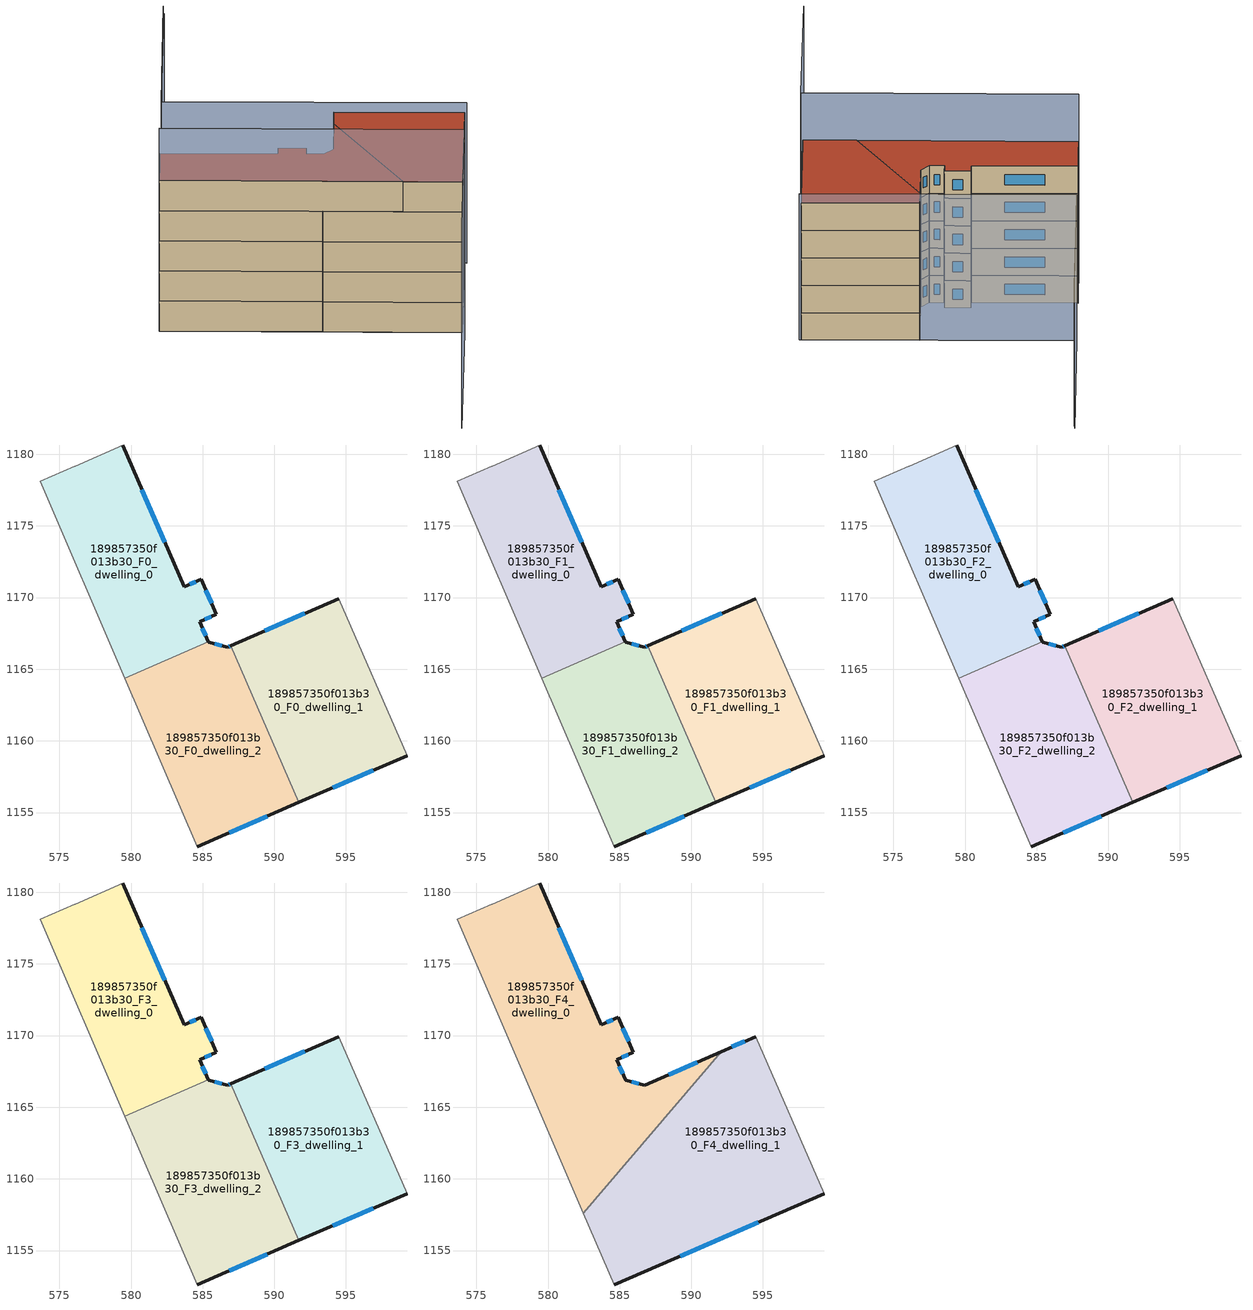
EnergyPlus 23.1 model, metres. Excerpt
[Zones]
189857350f013b30_F0_dwelling_0
 floor ground (EU_floor_Construction): 579.42,1180.62 583.71,1170.76 584.89,1171.27 585.96,1168.82 584.79,1168.31 585.41,1166.91 579.56,1164.37 573.65,1178.11 576.08,1179.16 576.12,1179.18 z0
 wall outside (EU_wall_Construction): 585.41,1166.91 584.79,1168.31 585.96,1168.82 584.89,1171.27 583.71,1170.76 579.42,1180.62 z0:3
 wall adiabatic (EU_wall_Construction): 579.42,1180.62 576.12,1179.18 576.08,1179.16 573.65,1178.11 579.56,1164.37 z0:3
 wall to 189857350f013b30_F0_dwelling_2 (EU_wall_Construction): 579.56,1164.37 585.41,1166.91 z0:3
 window (EU_Window_Construction): 582.37,1173.85 580.76,1177.53 / 584.52,1171.11 584.08,1170.92 / 585.62,1169.59 585.22,1170.51 / 585.16,1168.47 585.59,1168.66 / 585.21,1167.35 584.98,1167.87 z0.94:2.06
189857350f013b30_F0_dwelling_1
 floor ground (EU_floor_Construction): 594.48,1169.93 599.26,1158.97 591.72,1155.7 586.97,1166.65 z0
 wall outside (EU_wall_Construction): 591.72,1155.7 599.26,1158.97 / 594.48,1169.93 586.97,1166.65 z0:3
 wall adiabatic (EU_wall_Construction): 599.26,1158.97 594.48,1169.93 z0:3
 wall to 189857350f013b30_F0_dwelling_2 (EU_wall_Construction): 586.97,1166.65 591.72,1155.7 z0:3
 window (EU_Window_Construction): 594.08,1156.73 596.9,1157.95 / 592.13,1168.9 589.32,1167.68 z0.94:2.06
189857350f013b30_F0_dwelling_2
 floor ground (EU_floor_Construction): 586.97,1166.65 591.72,1155.7 584.63,1152.62 579.56,1164.37 585.41,1166.91 585.41,1166.89 586.74,1166.55 z0
 wall outside (EU_wall_Construction): 586.97,1166.65 586.74,1166.55 585.41,1166.89 585.41,1166.91 / 584.63,1152.62 591.72,1155.7 z0:3
 wall adiabatic (EU_wall_Construction): 579.56,1164.37 584.63,1152.62 z0:3
 window (EU_Window_Construction): 586.32,1166.66 585.83,1166.79 / 586.9,1166.62 586.81,1166.58 / 586.85,1153.59 589.5,1154.74 z0.94:2.06
189857350f013b30_F1_dwelling_0
 floor to 189857350f013b30_F0_dwelling_0 (EU_floor_Construction): 579.42,1180.62 583.71,1170.76 584.89,1171.27 585.96,1168.82 584.79,1168.31 585.41,1166.91 579.56,1164.37 573.65,1178.11 576.08,1179.16 576.12,1179.18 z3
 wall outside (EU_wall_Construction): 585.41,1166.91 584.79,1168.31 585.96,1168.82 584.89,1171.27 583.71,1170.76 579.42,1180.62 z3:6
 wall adiabatic (EU_wall_Construction): 579.42,1180.62 576.12,1179.18 576.08,1179.16 573.65,1178.11 579.56,1164.37 z3:6
 wall to 189857350f013b30_F1_dwelling_2 (EU_wall_Construction): 579.56,1164.37 585.41,1166.91 z3:6
 window (EU_Window_Construction): 582.37,1173.85 580.76,1177.53 / 584.52,1171.11 584.08,1170.92 / 585.62,1169.59 585.22,1170.51 / 585.16,1168.47 585.59,1168.66 / 585.21,1167.35 584.98,1167.87 z3.94:5.06
189857350f013b30_F1_dwelling_1
 floor to 189857350f013b30_F0_dwelling_1 (EU_floor_Construction): 594.48,1169.93 599.26,1158.97 591.72,1155.7 586.97,1166.65 z3
 wall outside (EU_wall_Construction): 591.72,1155.7 599.26,1158.97 / 594.48,1169.93 586.97,1166.65 z3:6
 wall adiabatic (EU_wall_Construction): 599.26,1158.97 594.48,1169.93 z3:6
 wall to 189857350f013b30_F1_dwelling_2 (EU_wall_Construction): 586.97,1166.65 591.72,1155.7 z3:6
 window (EU_Window_Construction): 594.08,1156.73 596.9,1157.95 / 592.13,1168.9 589.32,1167.68 z3.94:5.06
189857350f013b30_F1_dwelling_2
 floor to 189857350f013b30_F0_dwelling_2 (EU_floor_Construction): 586.97,1166.65 591.72,1155.7 584.63,1152.62 579.56,1164.37 585.41,1166.91 585.41,1166.89 586.74,1166.55 z3
 wall outside (EU_wall_Construction): 586.97,1166.65 586.74,1166.55 585.41,1166.89 585.41,1166.91 / 584.63,1152.62 591.72,1155.7 z3:6
 wall adiabatic (EU_wall_Construction): 579.56,1164.37 584.63,1152.62 z3:6
 window (EU_Window_Construction): 586.32,1166.66 585.83,1166.79 / 586.9,1166.62 586.81,1166.58 / 586.85,1153.59 589.5,1154.74 z3.94:5.06
189857350f013b30_F2_dwelling_0
 floor to 189857350f013b30_F1_dwelling_0 (EU_floor_Construction): 579.42,1180.62 583.71,1170.76 584.89,1171.27 585.96,1168.82 584.79,1168.31 585.41,1166.91 579.56,1164.37 573.65,1178.11 576.08,1179.16 576.12,1179.18 z6
 wall outside (EU_wall_Construction): 585.41,1166.91 584.79,1168.31 585.96,1168.82 584.89,1171.27 583.71,1170.76 579.42,1180.62 z6:9
 wall adiabatic (EU_wall_Construction): 579.42,1180.62 576.12,1179.18 576.08,1179.16 573.65,1178.11 579.56,1164.37 z6:9
 wall to 189857350f013b30_F2_dwelling_2 (EU_wall_Construction): 579.56,1164.37 585.41,1166.91 z6:9
 window (EU_Window_Construction): 582.37,1173.85 580.76,1177.53 / 584.52,1171.11 584.08,1170.92 / 585.62,1169.59 585.22,1170.51 / 585.16,1168.47 585.59,1168.66 / 585.21,1167.35 584.98,1167.87 z6.94:8.06
189857350f013b30_F2_dwelling_1
 floor to 189857350f013b30_F1_dwelling_1 (EU_floor_Construction): 594.48,1169.93 599.26,1158.97 591.72,1155.7 586.97,1166.65 z6
 wall outside (EU_wall_Construction): 591.72,1155.7 599.26,1158.97 / 594.48,1169.93 586.97,1166.65 z6:9
 wall adiabatic (EU_wall_Construction): 599.26,1158.97 594.48,1169.93 z6:9
 wall to 189857350f013b30_F2_dwelling_2 (EU_wall_Construction): 586.97,1166.65 591.72,1155.7 z6:9
 window (EU_Window_Construction): 594.08,1156.73 596.9,1157.95 / 592.13,1168.9 589.32,1167.68 z6.94:8.06
189857350f013b30_F2_dwelling_2
 floor to 189857350f013b30_F1_dwelling_2 (EU_floor_Construction): 586.97,1166.65 591.72,1155.7 584.63,1152.62 579.56,1164.37 585.41,1166.91 585.41,1166.89 586.74,1166.55 z6
 wall outside (EU_wall_Construction): 586.97,1166.65 586.74,1166.55 585.41,1166.89 585.41,1166.91 / 584.63,1152.62 591.72,1155.7 z6:9
 wall adiabatic (EU_wall_Construction): 579.56,1164.37 584.63,1152.62 z6:9
 window (EU_Window_Construction): 586.32,1166.66 585.83,1166.79 / 586.9,1166.62 586.81,1166.58 / 586.85,1153.59 589.5,1154.74 z6.94:8.06
189857350f013b30_F3_dwelling_0
 floor to 189857350f013b30_F2_dwelling_0 (EU_floor_Construction): 579.42,1180.62 583.71,1170.76 584.89,1171.27 585.96,1168.82 584.79,1168.31 585.41,1166.91 579.56,1164.37 573.65,1178.11 576.08,1179.16 576.12,1179.18 z9
 wall outside (EU_wall_Construction): 585.41,1166.91 584.79,1168.31 585.96,1168.82 584.89,1171.27 583.71,1170.76 579.42,1180.62 z9:12
 wall adiabatic (EU_wall_Construction): 579.42,1180.62 576.12,1179.18 576.08,1179.16 573.65,1178.11 579.56,1164.37 z9:12
 wall to 189857350f013b30_F3_dwelling_2 (EU_wall_Construction): 579.56,1164.37 585.41,1166.91 z9:12
 window (EU_Window_Construction): 582.37,1173.85 580.76,1177.53 / 584.52,1171.11 584.08,1170.92 / 585.62,1169.59 585.22,1170.51 / 585.16,1168.47 585.59,1168.66 / 585.21,1167.35 584.98,1167.87 z9.94:11.06
189857350f013b30_F3_dwelling_1
 floor to 189857350f013b30_F2_dwelling_1 (EU_floor_Construction): 594.48,1169.93 599.26,1158.97 591.72,1155.7 586.97,1166.65 z9
 wall outside (EU_wall_Construction): 591.72,1155.7 599.26,1158.97 / 594.48,1169.93 586.97,1166.65 z9:12
 wall adiabatic (EU_wall_Construction): 599.26,1158.97 594.48,1169.93 z9:12
 wall to 189857350f013b30_F3_dwelling_2 (EU_wall_Construction): 586.97,1166.65 591.72,1155.7 z9:12
 window (EU_Window_Construction): 594.08,1156.73 596.9,1157.95 / 592.13,1168.9 589.32,1167.68 z9.94:11.06
189857350f013b30_F3_dwelling_2
 floor to 189857350f013b30_F2_dwelling_2 (EU_floor_Construction): 586.97,1166.65 591.72,1155.7 584.63,1152.62 579.56,1164.37 585.41,1166.91 585.41,1166.89 586.74,1166.55 z9
 wall outside (EU_wall_Construction): 586.97,1166.65 586.74,1166.55 585.41,1166.89 585.41,1166.91 / 584.63,1152.62 591.72,1155.7 z9:12
 wall adiabatic (EU_wall_Construction): 579.56,1164.37 584.63,1152.62 z9:12
 window (EU_Window_Construction): 586.32,1166.66 585.83,1166.79 / 586.9,1166.62 586.81,1166.58 / 586.85,1153.59 589.5,1154.74 z9.94:11.06
189857350f013b30_F4_dwelling_0
 floor to 189857350f013b30_F3_dwelling_0 (EU_floor_Construction): 579.42,1180.62 583.71,1170.76 584.89,1171.27 585.96,1168.82 584.79,1168.31 585.41,1166.91 579.57,1164.37 573.65,1178.11 576.08,1179.16 576.12,1179.18 z12
 floor to 189857350f013b30_F3_dwelling_2 (EU_floor_Construction): 586.97,1166.65 588.05,1164.16 582.48,1157.62 579.57,1164.37 585.41,1166.91 585.41,1166.89 586.74,1166.55 z12
 floor to 189857350f013b30_F3_dwelling_1 (EU_floor_Construction): 592.08,1168.88 588.05,1164.16 586.97,1166.65 z12
 wall outside (EU_wall_Construction): 592.08,1168.88 586.74,1166.55 585.41,1166.89 584.79,1168.31 585.96,1168.82 584.89,1171.27 583.71,1170.76 579.42,1180.62 z12:15
 wall adiabatic (EU_wall_Construction): 579.42,1180.62 576.12,1179.18 576.08,1179.16 573.65,1178.11 582.48,1157.62 z12:15
 wall to 189857350f013b30_F4_dwelling_1 (EU_wall_Construction): 582.48,1157.62 592.08,1168.88 z12:15
 window (EU_Window_Construction): 586.32,1166.66 585.83,1166.79 / 590.4,1168.15 588.41,1167.28 / 582.37,1173.85 580.76,1177.53 / 584.52,1171.11 584.08,1170.92 / 585.62,1169.59 585.22,1170.51 / 585.16,1168.47 585.59,1168.66 / 585.22,1167.34 584.98,1167.87 z12.94:14.06
 roof outside (EU_roof_Construction): 582.48,1157.62 592.08,1168.88 586.74,1166.55 585.41,1166.89 584.79,1168.31 585.96,1168.82 584.89,1171.27 583.71,1170.76 579.42,1180.62 576.12,1179.18 576.08,1179.16 573.65,1178.11 z15
189857350f013b30_F4_dwelling_1
 floor to 189857350f013b30_F3_dwelling_1 (EU_floor_Construction): 594.48,1169.93 599.26,1158.97 591.72,1155.7 588.05,1164.16 592.08,1168.88 z12
 floor to 189857350f013b30_F3_dwelling_2 (EU_floor_Construction): 588.05,1164.16 591.72,1155.7 584.63,1152.62 582.48,1157.62 z12
 wall outside (EU_wall_Construction): 594.48,1169.93 592.08,1168.88 / 584.63,1152.62 599.26,1158.97 z12:15
 wall adiabatic (EU_wall_Construction): 582.48,1157.62 584.63,1152.62 / 599.26,1158.97 594.48,1169.93 z12:15
 window (EU_Window_Construction): 593.73,1169.6 592.83,1169.21 / 589.21,1154.62 594.67,1156.98 z12.94:14.06
 roof outside (EU_roof_Construction): 599.26,1158.97 594.48,1169.93 592.08,1168.88 582.48,1157.62 584.63,1152.62 z15
shading: 573.65,1178.11 584.71,1152.44 / 584.71,1152.44 564.56,1143.76 z0:20.2; 599.33,1158.8 588.16,1184.4 / 588.16,1184.4 608.37,1193.22 z0:16; 608.05,1193 593.78,1186.81 z0:15.4
[Building]
EU S2 Campaign: North Axis=0; Terrain=City; Solar Distribution=FullExterior
[Site:Location]
Vienna: Latitude=48; Longitude=16.5; Time Zone=1; Elevation=183
[SizingPeriod:WeatherFileDays]
AnnualSizingPeriod: Begin Month=1; Begin Day of Month=1; End Month=12; End Day of Month=31; Day of Week for Start Day=Monday; Use Weather File Daylight Saving Period=No; Use Weather File Rain and Snow Indicators=No
[MATERIAL]
EU_InternalMass_Material: Roughness=MediumRough; Thickness=0.1; Conductivity=1; Density=1800; Specific Heat=900; Thermal Absorptance=0.9; Solar Absorptance=0.7; Visible Absorptance=0.7
[MATERIAL:NOMASS] Roughness=MediumRough; Thermal Absorptance=0.9; Solar Absorptance=0.7; Visible Absorptance=0.7
Name | Thermal Resistance
EU_wall_NoMass | 0.914258
EU_roof_NoMass | 0.954009
EU_floor_NoMass | 1.09711
[WINDOWMATERIAL:SIMPLEGLAZINGSYSTEM]
EU_Window_SimpleGlazing: UFactor=2.09642; Solar Heat Gain Coefficient=0.65; Visible Transmittance=0.65
[CONSTRUCTION]
EU_wall_Construction: EU_wall_NoMass
EU_roof_Construction: EU_roof_NoMass
EU_floor_Construction: EU_floor_NoMass
EU_Window_Construction: EU_Window_SimpleGlazing
EU_InternalMass_Construction: EU_InternalMass_Material
[ZONE] Type=1; Multiplier=1; Ceiling Height=autocalculate; Floor Area=autocalculate; Part of Total Floor Area=Yes
Name | Volume
189857350f013b30_F0_dwelling_0 | 294.034
189857350f013b30_F1_dwelling_0; 189857350f013b30_F2_dwelling_0; 189857350f013b30_F3_dwelling_0 | 294.033
189857350f013b30_F4_dwelling_0 | 441.057
189857350f013b30_F0_dwelling_1 | 294.026
189857350f013b30_F1_dwelling_1; 189857350f013b30_F2_dwelling_1; 189857350f013b30_F3_dwelling_1 | 294.027
189857350f013b30_F4_dwelling_1 | 441.018
189857350f013b30_F0_dwelling_2; 189857350f013b30_F1_dwelling_2; 189857350f013b30_F2_dwelling_2; 189857350f013b30_F3_dwelling_2 | 294.029
[INTERNALMASS] Construction=EU_InternalMass_Construction
Name | Zone or ZoneList | Surface Area
189857350f013b30_F0_dwelling_0_EU_InternalMass | 189857350f013b30_F0_dwelling_0 | 98.0111
189857350f013b30_F0_dwelling_1_EU_InternalMass | 189857350f013b30_F0_dwelling_1 | 98.0085
189857350f013b30_F0_dwelling_2_EU_InternalMass | 189857350f013b30_F0_dwelling_2 | 98.0084
189857350f013b30_F1_dwelling_0_EU_InternalMass | 189857350f013b30_F1_dwelling_0 | 98.0111
189857350f013b30_F1_dwelling_1_EU_InternalMass | 189857350f013b30_F1_dwelling_1 | 98.0085
189857350f013b30_F1_dwelling_2_EU_InternalMass | 189857350f013b30_F1_dwelling_2 | 98.0084
189857350f013b30_F2_dwelling_0_EU_InternalMass | 189857350f013b30_F2_dwelling_0 | 98.0111
189857350f013b30_F2_dwelling_1_EU_InternalMass | 189857350f013b30_F2_dwelling_1 | 98.0085
189857350f013b30_F2_dwelling_2_EU_InternalMass | 189857350f013b30_F2_dwelling_2 | 98.0084
189857350f013b30_F3_dwelling_0_EU_InternalMass | 189857350f013b30_F3_dwelling_0 | 98.0111
189857350f013b30_F3_dwelling_1_EU_InternalMass | 189857350f013b30_F3_dwelling_1 | 98.0085
189857350f013b30_F3_dwelling_2_EU_InternalMass | 189857350f013b30_F3_dwelling_2 | 98.0084
189857350f013b30_F4_dwelling_0_EU_InternalMass | 189857350f013b30_F4_dwelling_0 | 147.022
189857350f013b30_F4_dwelling_1_EU_InternalMass | 189857350f013b30_F4_dwelling_1 | 147.007
[OTHEREQUIPMENT] Fuel Type=Electricity; Design Level Calculation Method=Watts/Area; Power per Zone Floor Area=1; Fraction Latent=0; Fraction Radiant=0; Fraction Lost=0; Carbon Dioxide Generation Rate=0; EndUse Subcategory=EU_Step8_InternalGains
Name | Zone or ZoneList or Space or SpaceList | Schedule
EU_Step8_InternalGain_189857350f013b30_F0_dwelling_0_f000 | 189857350f013b30_F0_dwelling_0 | EU_Step8_GainSchedule_189857350f013b30_F0_dwelling_0_f000
EU_Step8_InternalGain_189857350f013b30_F0_dwelling_1_f000 | 189857350f013b30_F0_dwelling_1 | EU_Step8_GainSchedule_189857350f013b30_F0_dwelling_1_f000
EU_Step8_InternalGain_189857350f013b30_F0_dwelling_2_f000 | 189857350f013b30_F0_dwelling_2 | EU_Step8_GainSchedule_189857350f013b30_F0_dwelling_2_f000
EU_Step8_InternalGain_189857350f013b30_F1_dwelling_0_f000 | 189857350f013b30_F1_dwelling_0 | EU_Step8_GainSchedule_189857350f013b30_F1_dwelling_0_f000
EU_Step8_InternalGain_189857350f013b30_F1_dwelling_1_f000 | 189857350f013b30_F1_dwelling_1 | EU_Step8_GainSchedule_189857350f013b30_F1_dwelling_1_f000
EU_Step8_InternalGain_189857350f013b30_F1_dwelling_2_f000 | 189857350f013b30_F1_dwelling_2 | EU_Step8_GainSchedule_189857350f013b30_F1_dwelling_2_f000
EU_Step8_InternalGain_189857350f013b30_F2_dwelling_0_f000 | 189857350f013b30_F2_dwelling_0 | EU_Step8_GainSchedule_189857350f013b30_F2_dwelling_0_f000
EU_Step8_InternalGain_189857350f013b30_F2_dwelling_1_f000 | 189857350f013b30_F2_dwelling_1 | EU_Step8_GainSchedule_189857350f013b30_F2_dwelling_1_f000
EU_Step8_InternalGain_189857350f013b30_F2_dwelling_2_f000 | 189857350f013b30_F2_dwelling_2 | EU_Step8_GainSchedule_189857350f013b30_F2_dwelling_2_f000
EU_Step8_InternalGain_189857350f013b30_F3_dwelling_0_f000 | 189857350f013b30_F3_dwelling_0 | EU_Step8_GainSchedule_189857350f013b30_F3_dwelling_0_f000
EU_Step8_InternalGain_189857350f013b30_F3_dwelling_1_f000 | 189857350f013b30_F3_dwelling_1 | EU_Step8_GainSchedule_189857350f013b30_F3_dwelling_1_f000
EU_Step8_InternalGain_189857350f013b30_F3_dwelling_2_f000 | 189857350f013b30_F3_dwelling_2 | EU_Step8_GainSchedule_189857350f013b30_F3_dwelling_2_f000
EU_Step8_InternalGain_189857350f013b30_F4_dwelling_0_f000 | 189857350f013b30_F4_dwelling_0 | EU_Step8_GainSchedule_189857350f013b30_F4_dwelling_0_f000
EU_Step8_InternalGain_189857350f013b30_F4_dwelling_1_f000 | 189857350f013b30_F4_dwelling_1 | EU_Step8_GainSchedule_189857350f013b30_F4_dwelling_1_f000
[ZONEVENTILATION:DESIGNFLOWRATE] Schedule=EU_AlwaysOn; Design Flow Rate Calculation Method=AirChanges/Hour; Air Changes per Hour=0.546891; Ventilation Type=Natural; Fan Pressure Rise=0; Fan Total Efficiency=1; Constant Term Coefficient=1; Temperature Term Coefficient=0; Velocity Term Coefficient=0; Velocity Squared Term Coefficient=0; Minimum Indoor Temperature=-100; Maximum Indoor Temperature=100; Delta Temperature=-100; Minimum Outdoor Temperature=-100; Maximum Outdoor Temperature=100; Maximum Wind Speed=40
Name | Zone or ZoneList or Space or SpaceList
EU_ConstantAir_189857350f013b30_F0_dwelling_0 | 189857350f013b30_F0_dwelling_0
EU_ConstantAir_189857350f013b30_F0_dwelling_1 | 189857350f013b30_F0_dwelling_1
EU_ConstantAir_189857350f013b30_F0_dwelling_2 | 189857350f013b30_F0_dwelling_2
EU_ConstantAir_189857350f013b30_F1_dwelling_0 | 189857350f013b30_F1_dwelling_0
EU_ConstantAir_189857350f013b30_F1_dwelling_1 | 189857350f013b30_F1_dwelling_1
EU_ConstantAir_189857350f013b30_F1_dwelling_2 | 189857350f013b30_F1_dwelling_2
EU_ConstantAir_189857350f013b30_F2_dwelling_0 | 189857350f013b30_F2_dwelling_0
EU_ConstantAir_189857350f013b30_F2_dwelling_1 | 189857350f013b30_F2_dwelling_1
EU_ConstantAir_189857350f013b30_F2_dwelling_2 | 189857350f013b30_F2_dwelling_2
EU_ConstantAir_189857350f013b30_F3_dwelling_0 | 189857350f013b30_F3_dwelling_0
EU_ConstantAir_189857350f013b30_F3_dwelling_1 | 189857350f013b30_F3_dwelling_1
EU_ConstantAir_189857350f013b30_F3_dwelling_2 | 189857350f013b30_F3_dwelling_2
EU_ConstantAir_189857350f013b30_F4_dwelling_0 | 189857350f013b30_F4_dwelling_0
EU_ConstantAir_189857350f013b30_F4_dwelling_1 | 189857350f013b30_F4_dwelling_1
[HVACTEMPLATE:THERMOSTAT] Constant Heating Setpoint=20; Constant Cooling Setpoint=50
EU_HeatOnly_189857350f013b30_F0_dwelling_0; EU_HeatOnly_189857350f013b30_F0_dwelling_1; EU_HeatOnly_189857350f013b30_F0_dwelling_2; EU_HeatOnly_189857350f013b30_F1_dwelling_0; EU_HeatOnly_189857350f013b30_F1_dwelling_1; EU_HeatOnly_189857350f013b30_F1_dwelling_2; EU_HeatOnly_189857350f013b30_F2_dwelling_0; EU_HeatOnly_189857350f013b30_F2_dwelling_1; EU_HeatOnly_189857350f013b30_F2_dwelling_2; EU_HeatOnly_189857350f013b30_F3_dwelling_0; EU_HeatOnly_189857350f013b30_F3_dwelling_1; EU_HeatOnly_189857350f013b30_F3_dwelling_2; EU_HeatOnly_189857350f013b30_F4_dwelling_0; EU_HeatOnly_189857350f013b30_F4_dwelling_1
[HVACTEMPLATE:ZONE:IDEALLOADSAIRSYSTEM] System Availability Schedule=EU_AlwaysOn; Maximum Heating Supply Air Temperature=50; Minimum Cooling Supply Air Temperature=13; Maximum Heating Supply Air Humidity Ratio=0.0156; Minimum Cooling Supply Air Humidity Ratio=0.0077; Heating Limit=NoLimit; Cooling Limit=NoLimit; Heating Availability Schedule=EU_AlwaysOn; Cooling Availability Schedule=EU_CoolingOff; Dehumidification Control Type=ConstantSensibleHeatRatio; Cooling Sensible Heat Ratio=0.7; Dehumidification Setpoint=60; Humidification Control Type=None; Humidification Setpoint=30; Outdoor Air Method=None; Outdoor Air Flow Rate per Person=0.00944; Outdoor Air Flow Rate per Zone Floor Area=0; Outdoor Air Flow Rate per Zone=0; Demand Controlled Ventilation Type=None; Outdoor Air Economizer Type=NoEconomizer; Heat Recovery Type=None; Sensible Heat Recovery Effectiveness=0.7; Latent Heat Recovery Effectiveness=0.65
Name | Template Thermostat
189857350f013b30_F0_dwelling_0 | EU_HeatOnly_189857350f013b30_F0_dwelling_0
189857350f013b30_F0_dwelling_1 | EU_HeatOnly_189857350f013b30_F0_dwelling_1
189857350f013b30_F0_dwelling_2 | EU_HeatOnly_189857350f013b30_F0_dwelling_2
189857350f013b30_F1_dwelling_0 | EU_HeatOnly_189857350f013b30_F1_dwelling_0
189857350f013b30_F1_dwelling_1 | EU_HeatOnly_189857350f013b30_F1_dwelling_1
189857350f013b30_F1_dwelling_2 | EU_HeatOnly_189857350f013b30_F1_dwelling_2
189857350f013b30_F2_dwelling_0 | EU_HeatOnly_189857350f013b30_F2_dwelling_0
189857350f013b30_F2_dwelling_1 | EU_HeatOnly_189857350f013b30_F2_dwelling_1
189857350f013b30_F2_dwelling_2 | EU_HeatOnly_189857350f013b30_F2_dwelling_2
189857350f013b30_F3_dwelling_0 | EU_HeatOnly_189857350f013b30_F3_dwelling_0
189857350f013b30_F3_dwelling_1 | EU_HeatOnly_189857350f013b30_F3_dwelling_1
189857350f013b30_F3_dwelling_2 | EU_HeatOnly_189857350f013b30_F3_dwelling_2
189857350f013b30_F4_dwelling_0 | EU_HeatOnly_189857350f013b30_F4_dwelling_0
189857350f013b30_F4_dwelling_1 | EU_HeatOnly_189857350f013b30_F4_dwelling_1
[SIZING:ZONE] Zone Cooling Design Supply Air Temperature Input Method=SupplyAirTemperature; Zone Cooling Design Supply Air Temperature=13; Zone Heating Design Supply Air Temperature Input Method=SupplyAirTemperature; Zone Heating Design Supply Air Temperature=50; Zone Cooling Design Supply Air Humidity Ratio=0.008; Zone Heating Design Supply Air Humidity Ratio=0.008; Cooling Design Air Flow Method=DesignDay; Cooling Design Air Flow Rate=0; Cooling Minimum Air Flow per Zone Floor Area=0.000762; Cooling Minimum Air Flow=0; Cooling Minimum Air Flow Fraction=0.2; Heating Design Air Flow Method=DesignDay; Heating Design Air Flow Rate=0; Heating Maximum Air Flow per Zone Floor Area=0.002032; Heating Maximum Air Flow=0.141576; Heating Maximum Air Flow Fraction=0.3; Account for Dedicated Outdoor Air System=No; Dedicated Outdoor Air System Control Strategy=NeutralSupplyAir; Dedicated Outdoor Air Low Setpoint Temperature for Design=autosize; Dedicated Outdoor Air High Setpoint Temperature for Design=autosize; Zone Load Sizing Method=Sensible Load Only No Latent Load; Zone Latent Cooling Design Supply Air Humidity Ratio Input Method=HumidityRatioDifference; Zone Cooling Design Supply Air Humidity Ratio Difference=0.005; Zone Latent Heating Design Supply Air Humidity Ratio Input Method=HumidityRatioDifference; Zone Humidification Design Supply Air Humidity Ratio Difference=0.005
189857350f013b30_F0_dwelling_0; 189857350f013b30_F0_dwelling_1; 189857350f013b30_F0_dwelling_2; 189857350f013b30_F1_dwelling_0; 189857350f013b30_F1_dwelling_1; 189857350f013b30_F1_dwelling_2; 189857350f013b30_F2_dwelling_0; 189857350f013b30_F2_dwelling_1; 189857350f013b30_F2_dwelling_2; 189857350f013b30_F3_dwelling_0; 189857350f013b30_F3_dwelling_1; 189857350f013b30_F3_dwelling_2; 189857350f013b30_F4_dwelling_0; 189857350f013b30_F4_dwelling_1
[SCHEDULE:CONSTANT]
Name | Hourly Value
EU_AlwaysOn | 1
EU_CoolingOff | 0
[SCHEDULE:FILE] Column Number=1; Rows to Skip at Top=0; Number of Hours of Data=8760; Column Separator=Comma; Interpolate to Timestep=No; Minutes per Item=60; Adjust Schedule for Daylight Savings=Yes
Name | File
EU_Step8_GainSchedule_189857350f013b30_F0_dwelling_0_f000 | ../../schedules/189857350f013b30/189857350f013b30_F0_dwelling_0_f000_gain.csv
EU_Step8_GainSchedule_189857350f013b30_F0_dwelling_1_f000 | ../../schedules/189857350f013b30/189857350f013b30_F0_dwelling_1_f000_gain.csv
EU_Step8_GainSchedule_189857350f013b30_F0_dwelling_2_f000 | ../../schedules/189857350f013b30/189857350f013b30_F0_dwelling_2_f000_gain.csv
EU_Step8_GainSchedule_189857350f013b30_F1_dwelling_0_f000 | ../../schedules/189857350f013b30/189857350f013b30_F1_dwelling_0_f000_gain.csv
EU_Step8_GainSchedule_189857350f013b30_F1_dwelling_1_f000 | ../../schedules/189857350f013b30/189857350f013b30_F1_dwelling_1_f000_gain.csv
EU_Step8_GainSchedule_189857350f013b30_F1_dwelling_2_f000 | ../../schedules/189857350f013b30/189857350f013b30_F1_dwelling_2_f000_gain.csv
EU_Step8_GainSchedule_189857350f013b30_F2_dwelling_0_f000 | ../../schedules/189857350f013b30/189857350f013b30_F2_dwelling_0_f000_gain.csv
EU_Step8_GainSchedule_189857350f013b30_F2_dwelling_1_f000 | ../../schedules/189857350f013b30/189857350f013b30_F2_dwelling_1_f000_gain.csv
EU_Step8_GainSchedule_189857350f013b30_F2_dwelling_2_f000 | ../../schedules/189857350f013b30/189857350f013b30_F2_dwelling_2_f000_gain.csv
EU_Step8_GainSchedule_189857350f013b30_F3_dwelling_0_f000 | ../../schedules/189857350f013b30/189857350f013b30_F3_dwelling_0_f000_gain.csv
EU_Step8_GainSchedule_189857350f013b30_F3_dwelling_1_f000 | ../../schedules/189857350f013b30/189857350f013b30_F3_dwelling_1_f000_gain.csv
EU_Step8_GainSchedule_189857350f013b30_F3_dwelling_2_f000 | ../../schedules/189857350f013b30/189857350f013b30_F3_dwelling_2_f000_gain.csv
EU_Step8_GainSchedule_189857350f013b30_F4_dwelling_0_f000 | ../../schedules/189857350f013b30/189857350f013b30_F4_dwelling_0_f000_gain.csv
EU_Step8_GainSchedule_189857350f013b30_F4_dwelling_1_f000 | ../../schedules/189857350f013b30/189857350f013b30_F4_dwelling_1_f000_gain.csv
